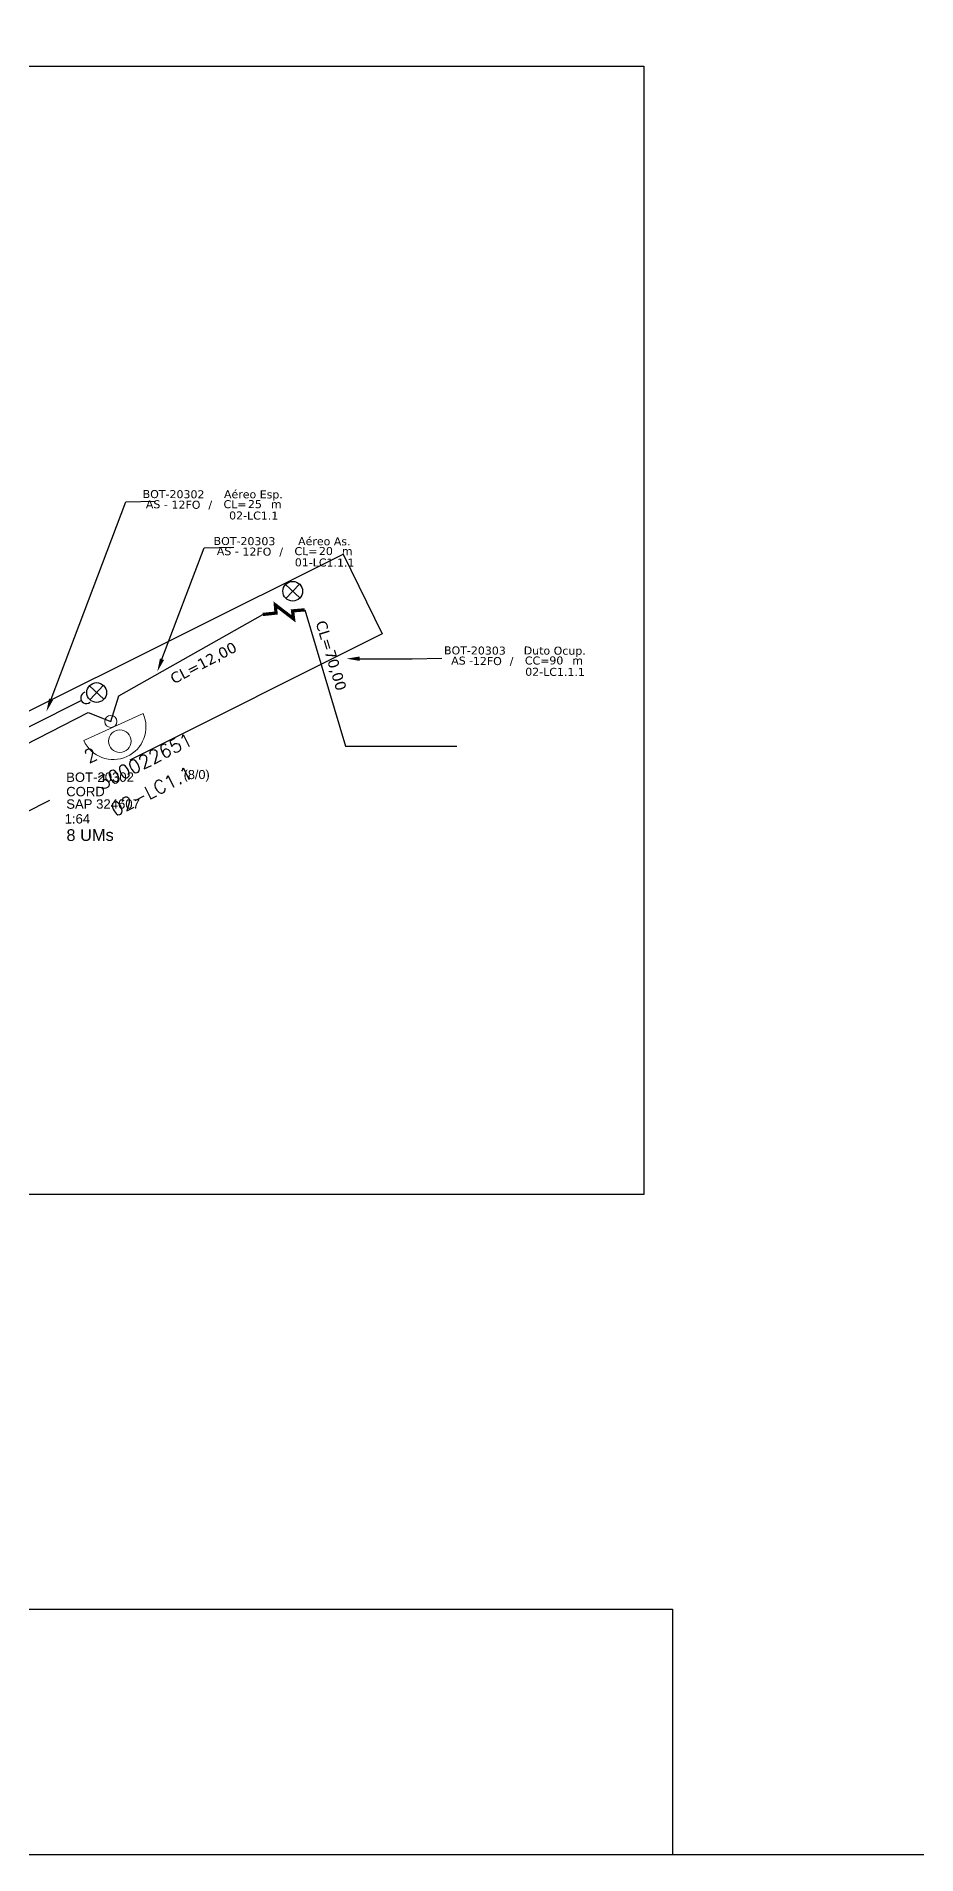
# Model space of a CAD drawing. Extents: x -89 to 749, y 705 to 1299.
# Drawn here: x 111.4 to 286.1, y 705 to 1066.1 of the extents above; entities that cross this region are included whole.
import ezdxf
from ezdxf import colors
from ezdxf.entities.mleader import LeaderData, LeaderLine
from ezdxf.enums import TextEntityAlignment as Align
from ezdxf.math import Vec2, Vec3

# ---------------------------------------------------------------- set-up
doc = ezdxf.new("R2010")
doc.units = 0
for name, color, linetype in [('10_4-POSTES', 1, 'Continuous'), ('CAP_A_INSTALAR', 1, 'Continuous'), ('CELULAS_GPON', 7, 'Continuous'), ('label_cabos', 7, 'Continuous'), ('Meio Fio', 7, 'Continuous'), ('Subida Lateral', 5, 'Continuous')]:
    doc.layers.add(name, color=color, linetype=linetype)
for name, color, linetype, lineweight in [("20.0-LEGENDA DOS CDO'S", 1, 'Continuous', 0), ('20.2-CDO_POSTE', 1, 'Continuous', 5), ('20.6-CORDOALHA_SUPORTE', 7, 'Continuous', 25)]:
    doc.layers.add(name, color=color, linetype=linetype, lineweight=lineweight)
doc.styles.add('ARIAL', font='arial.ttf')
doc.styles.add('ROMANS', font='romans')
doc.styles.add('siredit', font='verdana.ttf')
doc.styles.get("Standard").update_dxf_attribs({"font": 'arial.ttf'})
doc.linetypes.add('FENCELINE1', pattern='A,0.25,-0.1,[133,ltypeshp.shx,S=0.1,R=0,X=-0.1,Y=0],-0.1,1', length=1.45)

# ---------------------------------------------------------------- blocks, each defined once
blk = doc.blocks.new('*U59')
at = {"color": 0}
blk.add_line((2.14, -0.58), (-2.1, -0.68), dxfattribs=at)
for centre, radius in [((0, 0.38), 0.733), ((0.03, -1.03), 0.393)]:
    blk.add_circle(centre, radius, dxfattribs=at)
blk.add_arc((0.02, -0.63), 2.12, 1.3782, 181.3782, dxfattribs=at)
blk = doc.blocks.new('Inst CB ESP CFOA-SM-AS-120-S-12 A')
at = {"layer": 'label_cabos', "color": 0, "style": 'siredit'}
for tag, flags, p in [('ID_ATIVIDADE', 3, (1.31, 2.67)), ('FATOR', 1, (11.56, 2.55))]:
    blk.add_attdef(tag, text='', height=1, rotation=359.69, dxfattribs=dict(at, flags=flags)).set_placement(p, align=Align.MIDDLE_CENTER)
for tag, p in [('TIPO_CABO', (1.26, 0)), ('DESTINO_CABO', (3.13, 1.26)), ('CABO', (4.69, -0.05)), ('/', (7.71, -0.05)), ('LANCE', (10.81, 0)), ('TIPO_CABO', (13.11, 1.24)), ('UND', (15.96, 0)), ('FID', (13.15, -1.41))]:
    blk.add_attdef(tag, text='', height=1, rotation=359.69, dxfattribs=at).set_placement(p, align=Align.MIDDLE_CENTER)
blk.add_attdef('QTDE', (12.43, -0.47), '', height=1, rotation=359.69, dxfattribs=at)
blk = doc.blocks.new('Inst CB AS CFOA-SM-AS-120-S-12 A')
at = {"layer": 'label_cabos', "color": 0, "style": 'siredit'}
for tag, flags, p in [('ID_ATIVIDADE', 3, (1.31, 2.67)), ('FATOR', 1, (11.56, 2.55))]:
    blk.add_attdef(tag, text='', height=1, rotation=359.69, dxfattribs=dict(at, flags=flags)).set_placement(p, align=Align.MIDDLE_CENTER)
for tag, p in [('TIPO_CABO', (1.26, 0)), ('DESTINO_CABO', (3.13, 1.26)), ('CABO', (4.69, -0.05)), ('/', (7.71, -0.05)), ('LANCE', (10.81, 0)), ('TIPO_CABO', (13.11, 1.24)), ('UND', (15.96, 0)), ('FID', (13.15, -1.41))]:
    blk.add_attdef(tag, text='', height=1, rotation=359.69, dxfattribs=at).set_placement(p, align=Align.MIDDLE_CENTER)
blk.add_attdef('QTDE', (12.43, -0.47), '', height=1, rotation=359.69, dxfattribs=at)
blk = doc.blocks.new('Inst CB DT OCUP CFOA-SM-AS-80-TS-24')
at = {"layer": 'label_cabos', "color": 0, "style": 'siredit'}
for tag, flags, p in [('ID_ATIVIDADE', 3, (1.31, 2.67)), ('FATOR', 1, (11.56, 2.55))]:
    blk.add_attdef(tag, text='', height=1, rotation=359.69, dxfattribs=dict(at, flags=flags)).set_placement(p, align=Align.MIDDLE_CENTER)
for tag, p in [('TIPO_CABO', (1.76, 0)), ('DESTINO_CABO', (3.13, 1.26)), ('CABO', (4.69, -0.05)), ('/', (7.71, -0.05)), ('LANCE', (10.91, 0)), ('TIPO_CABO', (13.11, 1.24)), ('UND', (15.96, 0)), ('FID', (13.15, -1.41))]:
    blk.add_attdef(tag, text='', height=1, rotation=359.69, dxfattribs=at).set_placement(p, align=Align.MIDDLE_CENTER)
blk.add_attdef('QTDE', (12.43, -0.47), '', height=1, rotation=359.69, dxfattribs=at)

msp = doc.modelspace()

# ---------------------------------------------------------------- linework, layer by layer
msp.add_lwpolyline([(-89.32, 705.02), (749.25, 705.02), (749.25, 1299.02), (-89.32, 1299.02), (-89.32, 705.02)])
at = {"color": 7}
msp.add_lwpolyline([(231.96, 836.08), (-64.59, 836.08), (-64.59, 1060.12), (231.96, 1060.12)], close=True, dxfattribs=at)
for points in [[(-89.24, 753.78), (237.71, 753.78)], [(237.71, 753.78), (237.71, 705.02)]]:
    msp.add_lwpolyline(points, dxfattribs=at)
at = {"layer": '10_4-POSTES', "color": 1}
for p, q in [((160.87, 957.22), (163.72, 954.55)), ((163.63, 957.31), (160.96, 954.46)), ((121.95, 937.11), (124.81, 934.44)), ((124.72, 937.2), (122.04, 934.35))]:
    msp.add_line(p, q, dxfattribs=at)
for centre in [(162.3, 955.89), (123.38, 935.77)]:
    msp.add_circle(centre, 1.96, dxfattribs=at)
at = {"layer": '20.6-CORDOALHA_SUPORTE'}
msp.add_lwpolyline([(121.06, 935.83, 1.231752), (122.07, 933.83)], format="xyb", dxfattribs=at)
msp.add_lwpolyline([(80.7, 914.27), (120.33, 934.21)], dxfattribs=at)
at = {"layer": 'CAP_A_INSTALAR', "color": 7, "linetype": 'FENCELINE1', "ltscale": 3}
for points in [[(127.81, 935.12), (156.36, 951.27)], [(164.67, 952.19), (172.79, 925.09), (194.89, 925.11)], [(126.2, 930.02), (127.81, 935.12)], [(44.98, 882.89), (79.06, 909.99), (121.69, 931.78)], [(121.69, 931.78), (126.2, 930.02)]]:
    msp.add_lwpolyline(points, dxfattribs=at)
at = {"layer": 'Meio Fio'}
msp.add_line((172.31, 963.25), (180.03, 947.43), dxfattribs=at)
at = {"layer": 'Meio Fio', "color": 104}
for points in [[(106.96, 930.62), (172.31, 963.25)], [(180.03, 947.43), (129.99, 922.34)], [(114.04, 914.34), (109.21, 911.91), (78.87, 896.8), (65.49, 890.27), (53.23, 883.56), (50.46, 881.48)]]:
    msp.add_lwpolyline(points, dxfattribs=at)
at = {"layer": 'Subida Lateral', "color": 5, "const_width": 0.647}
msp.add_lwpolyline([(156.36, 951.27), (158.98, 951.55), (158.85, 953.17), (162.46, 950.4), (162.27, 951.98), (164.67, 952.19)], dxfattribs=at)

# ---------------------------------------------------------------- block references
at = {"color": 0, "lineweight": 0}
ref = msp.add_blockref('Inst CB ESP CFOA-SM-AS-120-S-12 A', (133.67, 973.16), dxfattribs=dict(at, xscale=1.588690553706956, yscale=1.588690553706956, zscale=1.588690553706956))
ref.add_attrib('DESTINO_CABO', 'BOT-20302', dxfattribs={"layer": 'label_cabos', "color": 0, "height": 1.589, "rotation": 359.69, "style": 'siredit'}).set_placement((138.64, 975.16), align=Align.MIDDLE_CENTER)
ref.add_attrib('CABO', '12FO', dxfattribs={"layer": 'label_cabos', "color": 0, "height": 1.589, "rotation": 359.69, "style": 'siredit'}).set_placement((141.11, 973.07), align=Align.MIDDLE_CENTER)
ref.add_attrib('TIPO_CABO', 'Aéreo Esp.', dxfattribs={"layer": 'label_cabos', "color": 0, "height": 1.589, "rotation": 359.69, "style": 'siredit'}).set_placement((154.49, 975.13), align=Align.MIDDLE_CENTER)
ref.add_attrib('/', '/', dxfattribs={"layer": 'label_cabos', "color": 0, "height": 1.59, "rotation": 359.69, "style": 'siredit'}).set_placement((145.92, 973.07), align=Align.MIDDLE_CENTER)
ref.add_attrib('TIPO_CABO', 'AS - ', dxfattribs={"layer": 'label_cabos', "color": 0, "height": 1.589, "rotation": 359.69, "style": 'siredit'}).set_placement((135.67, 973.15), align=Align.MIDDLE_CENTER)
ref.add_attrib('FID', '02-LC1.1', dxfattribs={"layer": 'label_cabos', "color": 0, "height": 1.589, "rotation": 359.69, "style": 'siredit'}).set_placement((154.55, 970.91), align=Align.MIDDLE_CENTER)
ref.add_attrib('LANCE', 'CL=', dxfattribs={"layer": 'label_cabos', "color": 0, "height": 1.589, "rotation": 359.69, "style": 'siredit'}).set_placement((150.84, 973.16), align=Align.MIDDLE_CENTER)
ref.add_attrib('QTDE', '25', (153.41, 972.4), dxfattribs={"layer": 'label_cabos', "color": 0, "height": 1.589, "rotation": 359.69, "style": 'siredit'})
ref.add_attrib('UND', 'm', dxfattribs={"layer": 'label_cabos', "color": 0, "height": 1.59, "rotation": 359.69, "style": 'siredit'}).set_placement((159.03, 973.16), align=Align.MIDDLE_CENTER)
ref = msp.add_blockref('Inst CB AS CFOA-SM-AS-120-S-12 A', (147.74, 963.83), dxfattribs=dict(at, xscale=1.588690553706956, yscale=1.588690553706956, zscale=1.588690553706956))
ref.add_attrib('DESTINO_CABO', 'BOT-20303', dxfattribs={"layer": 'label_cabos', "color": 0, "height": 1.589, "rotation": 359.69, "style": 'siredit'}).set_placement((152.72, 965.84), align=Align.MIDDLE_CENTER)
ref.add_attrib('CABO', '12FO', dxfattribs={"layer": 'label_cabos', "color": 0, "height": 1.589, "rotation": 359.69, "style": 'siredit'}).set_placement((155.19, 963.75), align=Align.MIDDLE_CENTER)
ref.add_attrib('TIPO_CABO', 'Aéreo As.', dxfattribs={"layer": 'label_cabos', "color": 0, "height": 1.589, "rotation": 359.69, "style": 'siredit'}).set_placement((168.57, 965.81), align=Align.MIDDLE_CENTER)
ref.add_attrib('/', '/', dxfattribs={"layer": 'label_cabos', "color": 0, "height": 1.59, "rotation": 359.69, "style": 'siredit'}).set_placement((160, 963.75), align=Align.MIDDLE_CENTER)
ref.add_attrib('TIPO_CABO', 'AS - ', dxfattribs={"layer": 'label_cabos', "color": 0, "height": 1.589, "rotation": 359.69, "style": 'siredit'}).set_placement((149.75, 963.83), align=Align.MIDDLE_CENTER)
ref.add_attrib('FID', '01-LC1.1.1', dxfattribs={"layer": 'label_cabos', "color": 0, "height": 1.589, "rotation": 359.69, "style": 'siredit'}).set_placement((168.63, 961.59), align=Align.MIDDLE_CENTER)
ref.add_attrib('LANCE', 'CL=', dxfattribs={"layer": 'label_cabos', "color": 0, "height": 1.589, "rotation": 359.69, "style": 'siredit'}).set_placement((164.92, 963.84), align=Align.MIDDLE_CENTER)
ref.add_attrib('QTDE', '20', (167.49, 963.08), dxfattribs={"layer": 'label_cabos', "color": 0, "height": 1.589, "rotation": 359.69, "style": 'siredit'})
ref.add_attrib('UND', 'm', dxfattribs={"layer": 'label_cabos', "color": 0, "height": 1.59, "rotation": 359.69, "style": 'siredit'}).set_placement((173.11, 963.84), align=Align.MIDDLE_CENTER)
at = {"layer": '20.2-CDO_POSTE', "color": 7, "xscale": -3.050285863117356, "yscale": 3.050285863117356, "zscale": 3.050285863117355, "rotation": 205.9011727681185}
msp.add_blockref('*U59', (127.48, 927.17), dxfattribs=at)
at = {"layer": 'label_cabos', "color": 0, "lineweight": 0}
ref = msp.add_blockref('Inst CB DT OCUP CFOA-SM-AS-80-TS-24', (193.48, 942.12), dxfattribs=dict(at, xscale=1.588690553706956, yscale=1.588690553706956, zscale=1.588690553706956))
ref.add_attrib('DESTINO_CABO', 'BOT-20303', dxfattribs={"color": 0, "height": 1.589, "rotation": 359.69, "style": 'siredit'}).set_placement((198.46, 944.12), align=Align.MIDDLE_CENTER)
ref.add_attrib('CABO', '12FO', dxfattribs={"color": 0, "height": 1.589, "rotation": 359.69, "style": 'siredit'}).set_placement((200.93, 942.03), align=Align.MIDDLE_CENTER)
ref.add_attrib('TIPO_CABO', 'Duto Ocup.', dxfattribs={"color": 0, "height": 1.589, "rotation": 359.69, "style": 'siredit'}).set_placement((214.31, 944.09), align=Align.MIDDLE_CENTER)
ref.add_attrib('/', '/', dxfattribs={"color": 0, "height": 1.59, "rotation": 359.69, "style": 'siredit'}).set_placement((205.74, 942.03), align=Align.MIDDLE_CENTER)
ref.add_attrib('TIPO_CABO', 'AS - ', dxfattribs={"color": 0, "height": 1.589, "rotation": 359.69, "style": 'siredit'}).set_placement((196.28, 942.11), align=Align.MIDDLE_CENTER)
ref.add_attrib('FID', '02-LC1.1.1', dxfattribs={"color": 0, "height": 1.589, "rotation": 359.69, "style": 'siredit'}).set_placement((214.37, 939.87), align=Align.MIDDLE_CENTER)
ref.add_attrib('LANCE', 'CC=', dxfattribs={"color": 0, "height": 1.589, "rotation": 359.69, "style": 'siredit'}).set_placement((210.81, 942.12), align=Align.MIDDLE_CENTER)
ref.add_attrib('QTDE', '90', (213.23, 941.36), dxfattribs={"color": 0, "height": 1.589, "rotation": 359.69, "style": 'siredit'})
ref.add_attrib('UND', 'm', dxfattribs={"color": 0, "height": 1.59, "rotation": 359.69, "style": 'siredit'}).set_placement((218.84, 942.12), align=Align.MIDDLE_CENTER)

# ---------------------------------------------------------------- texts
at = {"layer": "20.0-LEGENDA DOS CDO'S", "color": 7, "style": 'ARIAL'}
for s, height, p in [('CORD', 1.864, (117.33, 915.17)), ('BOT-20302', 1.864, (117.32, 918.02)), ('SAP 324607', 1.864, (117.34, 912.69)), ('1:64', 1.864, (117.02, 909.76)), ('8 UMs', 2.33, (117.37, 906.3))]:
    msp.add_text(s, height=height, rotation=0.118, dxfattribs=at).set_placement(p)
msp.add_text('(8/0)', height=1.799, rotation=0.118, dxfattribs=at).set_placement((145.82, 918.05), align=Align.BOTTOM_RIGHT)
at = {"layer": '20.6-CORDOALHA_SUPORTE', "color": 0, "style": 'ROMANS'}
for s, height, p in [('2', 2.65, (121.76, 921.63)), ('300022651', 2.648, (124.4, 916.36)), ('02-LC1.1', 2.648, (127.04, 911.09))]:
    msp.add_text(s, height=height, rotation=26.6948, dxfattribs=at).set_placement(p)
at = {"layer": 'CELULAS_GPON', "style": 'siredit'}
for s, rotation, p in [('CL=70,00', 286.9607, (166.82, 949.69)), ('CL=12,00', 27.6625, (138.69, 937.39))]:
    msp.add_text(s, height=2.118, rotation=rotation, dxfattribs=at).set_placement(p)

# ---------------------------------------------------------------- leaders
at = {"color": 7}
ml = msp.add_multileader_mtext('Standard', dxfattribs=at)
ml.set_content('', color=7)
ml.set_leader_properties()
ml.build(insert=Vec2(0, 0))
ml.multileader.update_dxf_attribs({"text_right_attachment_type": 6, "dogleg_length": 0.953, "arrow_head_size": 2.65})
ctx = ml.context
ctx.base_point, ctx.char_height, ctx.arrow_head_size, ctx.landing_gap_size, ctx.plane_origin, ctx.plane_x_axis, ctx.plane_y_axis = Vec3(135.06, 973.76), 0.477, 2.65, 0.238, Vec3(112.59, 967.97), Vec3(0.999881, 0.015418), Vec3(-0.015418, 0.999881)
ctx.right_attachment = 6
notes = []
notes.append((ctx, [(0, (1, 1, 0), (129.14, 973.66), (0.999881, 0.015418), 5.92, [(0, [(113.4, 931.96)], 0, [])])]))
ctx.mtext.insert, ctx.mtext.text_direction, ctx.mtext.rotation, ctx.mtext.flow_direction = Vec3(135.3, 974), Vec3(0.999881, 0.015418), 0.015419, 5
ml = msp.add_multileader_mtext('Standard', dxfattribs=at)
ml.set_content('', color=7)
ml.set_leader_properties()
ml.build(insert=Vec2(0, 0))
ml.multileader.update_dxf_attribs({"text_right_attachment_type": 6, "dogleg_length": 0.953, "arrow_head_size": 2.65})
ctx = ml.context
ctx.base_point, ctx.char_height, ctx.arrow_head_size, ctx.landing_gap_size, ctx.plane_origin, ctx.plane_x_axis, ctx.plane_y_axis = Vec3(150.63, 964.62), 0.477, 2.65, 0.238, Vec3(128.15, 958.84), Vec3(0.999881, 0.015418), Vec3(-0.015418, 0.999881)
ctx.right_attachment = 6
notes.append((ctx, [(0, (1, 1, 0), (144.71, 964.53), (0.999881, 0.015418), 5.92, [(0, [(135.41, 939.91)], 0, [])])]))
ctx.mtext.insert, ctx.mtext.text_direction, ctx.mtext.rotation, ctx.mtext.flow_direction = Vec3(150.86, 964.86), Vec3(0.999881, 0.015418), 0.015419, 5
ml = msp.add_multileader_mtext('Standard', dxfattribs=at)
ml.set_content('', color=7)
ml.set_leader_properties()
ml.build(insert=Vec2(0, 0))
ml.multileader.update_dxf_attribs({"text_right_attachment_type": 6, "dogleg_length": 0.953, "arrow_head_size": 2.65})
ctx = ml.context
ctx.base_point, ctx.char_height, ctx.arrow_head_size, ctx.landing_gap_size, ctx.plane_origin, ctx.plane_x_axis, ctx.plane_y_axis = Vec3(191.9, 942.58), 0.477, 2.65, 0.238, Vec3(169.42, 936.8), Vec3(0.999881, 0.015418), Vec3(-0.015418, 0.999881)
ctx.right_attachment = 6
notes.append((ctx, [(0, (1, 1, 0), (185.98, 942.49), (0.999881, 0.015418), 5.92, [(0, [(172.96, 942.49)], 0, [])])]))
ctx.mtext.insert, ctx.mtext.text_direction, ctx.mtext.rotation, ctx.mtext.flow_direction = Vec3(192.13, 942.82), Vec3(0.999881, 0.015418), 0.015419, 5
for ctx, leaders in notes:
    for number, flags, end, landing, length, lines in leaders:
        leader = LeaderData()
        leader.index, (leader.has_last_leader_line, leader.has_dogleg_vector, leader.attachment_direction) = number, flags
        leader.last_leader_point, leader.dogleg_vector, leader.dogleg_length = Vec3(end), Vec3(landing), length
        for number, points, colour, breaks in lines:
            line = LeaderLine()
            line.index, line.vertices, line.color, line.breaks = number, Vec3.list(points), colors.encode_raw_color(colour), breaks
            leader.lines.append(line)
        ctx.leaders.append(leader)

doc.saveas('drawing.dxf')
